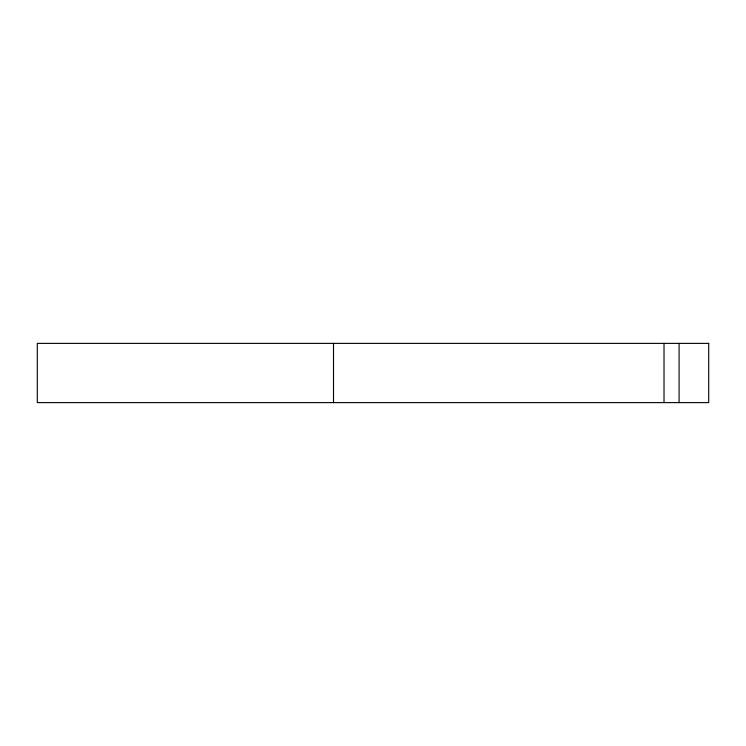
<?xml version="1.0" encoding="UTF-8"?>
<svg xmlns="http://www.w3.org/2000/svg" width="746" height="746" viewBox="0 0 746 746"><rect width="100%" height="100%" fill="white"/><g stroke="black" fill="none" stroke-linecap="round" stroke-linejoin="round"><path stroke-width="1.12" d="M679.084 343.384L679.084 402.616M664.015 343.384L664.015 402.616M333.509 343.384L333.509 402.616M708.7 343.384L37.3 343.384L37.3 402.616L708.7 402.616L708.7 343.384"/></g></svg>
